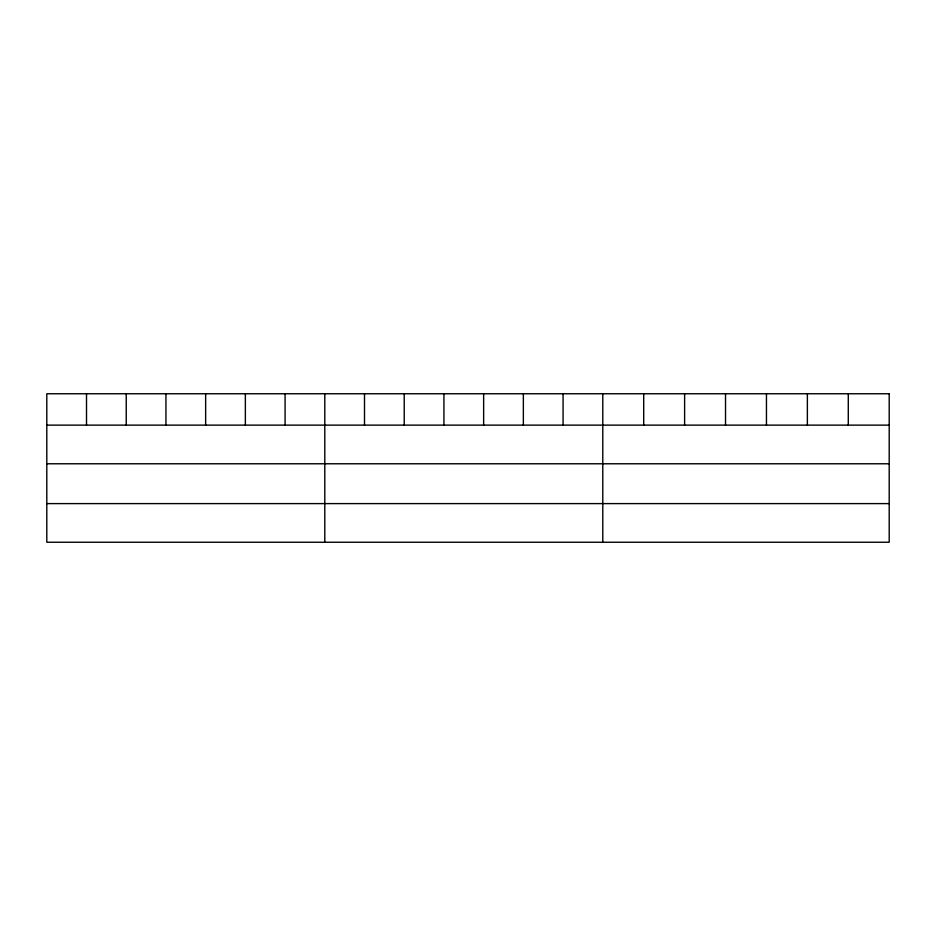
<?xml version="1.0" encoding="UTF-8"?>
<svg xmlns="http://www.w3.org/2000/svg" width="936" height="936" viewBox="0 0 936 936"><rect width="100%" height="100%" fill="white"/><g stroke="black" fill="none" stroke-linecap="round" stroke-linejoin="round"><path stroke-width="1.4" d="M46.8 425.131L889.2 425.131M46.8 463.776L889.2 463.776M46.8 503.603L889.2 503.603M848.285 393.752L848.285 425.131M807.37 393.752L807.37 425.131M766.455 393.752L766.455 425.131M725.529 393.752L725.529 425.131M684.614 393.752L684.614 425.131M643.699 393.752L643.699 425.131M602.784 393.752L602.784 542.248M563.074 393.752L563.074 425.131M523.353 393.752L523.353 425.131M483.643 393.752L483.643 425.131M443.933 393.752L443.933 425.131M404.223 393.752L404.223 425.131M364.502 393.752L364.502 425.131M324.792 393.752L324.792 542.248M285.082 393.752L285.082 425.131M245.361 393.752L245.361 425.131M205.651 393.752L205.651 425.131M165.941 393.752L165.941 425.131M126.231 393.752L126.231 425.131M86.51 393.752L86.51 425.131M889.2 393.752L46.8 393.752L46.8 542.248L889.2 542.248L889.2 393.752"/></g></svg>
